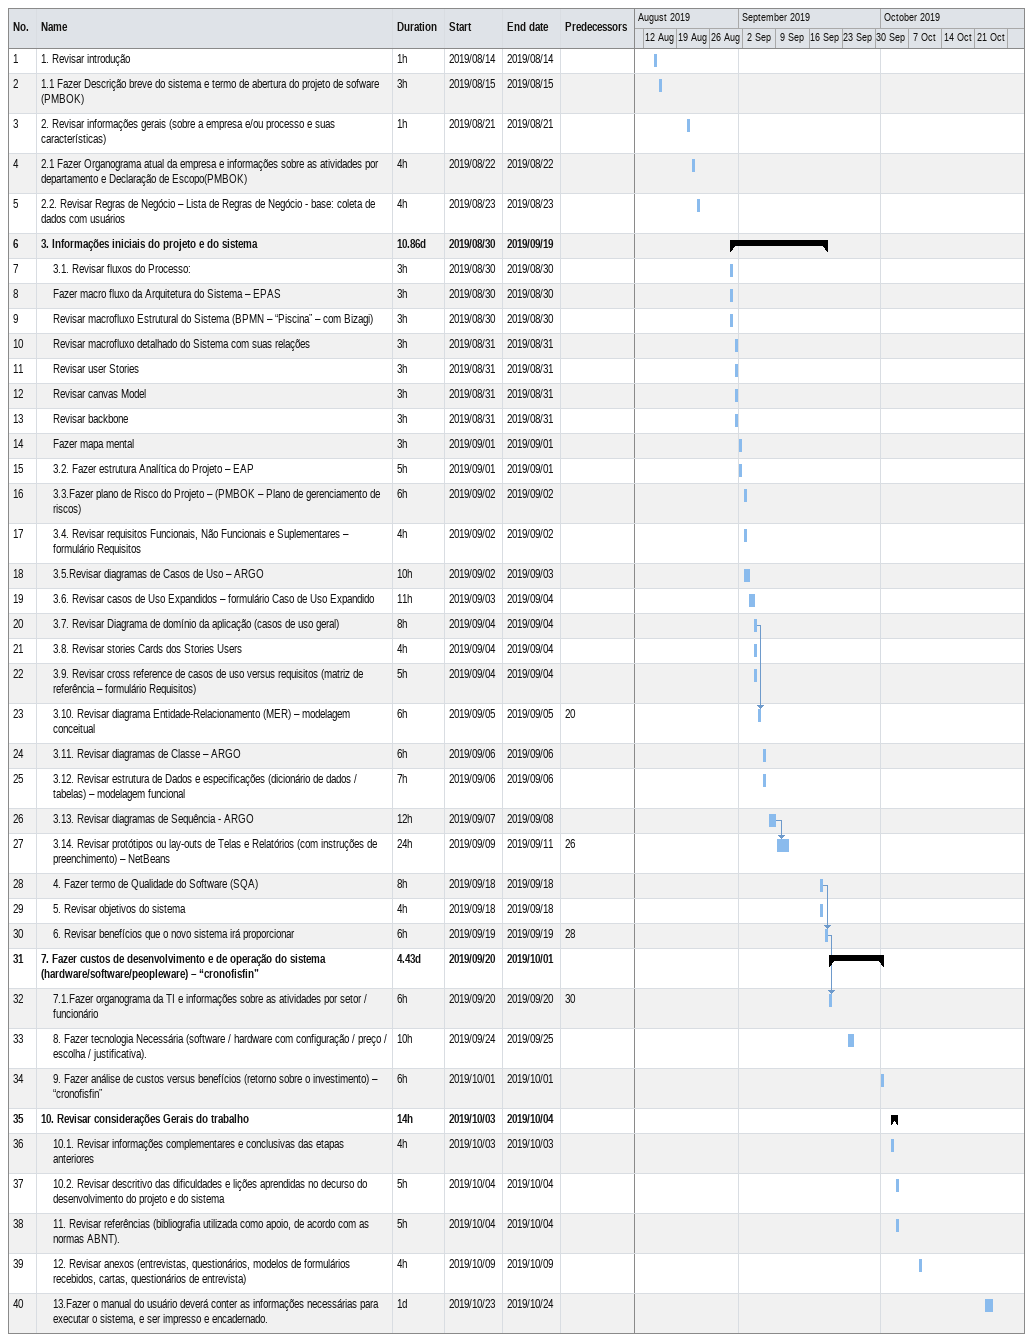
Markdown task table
| ID | Level | Task | Duration | Start | Finish | Predecessors |
|---|---|---|---|---|---|---|
| 1 | 1 | 1. Revisar introdução | 1h | 2019-08-14 | 2019-08-14 |  |
| 2 | 1 | 1.1 Fazer Descrição breve do sistema e termo de abertura do projeto de sofware (PMBOK) | 3h | 2019-08-15 | 2019-08-15 |  |
| 3 | 1 | 2. Revisar informações gerais (sobre a empresa e/ou processo e suas características) | 1h | 2019-08-21 | 2019-08-21 |  |
| 4 | 1 | 2.1 Fazer Organograma atual da empresa e informações sobre as atividades por departamento e Declaração de Escopo(PMBOK) | 4h | 2019-08-22 | 2019-08-22 |  |
| 5 | 1 | 2.2. Revisar Regras de Negócio – Lista de Regras de Negócio - base: coleta de dados com usuários | 4h | 2019-08-23 | 2019-08-23 |  |
| 6 | 1 | **3. Informações iniciais do projeto e do sistema** | 10.86d | 2019-08-30 | 2019-09-19 |  |
| 7 | 2 | 3.1. Revisar fluxos do Processo: | 3h | 2019-08-30 | 2019-08-30 |  |
| 8 | 2 | Fazer macro fluxo da Arquitetura do Sistema – EPAS | 3h | 2019-08-30 | 2019-08-30 |  |
| 9 | 2 | Revisar macrofluxo Estrutural do Sistema (BPMN – “Piscina” – com Bizagi) | 3h | 2019-08-30 | 2019-08-30 |  |
| 10 | 2 | Revisar macrofluxo detalhado do Sistema com suas relações | 3h | 2019-08-31 | 2019-08-31 |  |
| 11 | 2 | Revisar user Stories | 3h | 2019-08-31 | 2019-08-31 |  |
| 12 | 2 | Revisar canvas Model | 3h | 2019-08-31 | 2019-08-31 |  |
| 13 | 2 | Revisar backbone | 3h | 2019-08-31 | 2019-08-31 |  |
| 14 | 2 | Fazer mapa mental | 3h | 2019-09-01 | 2019-09-01 |  |
| 15 | 2 | 3.2. Fazer estrutura Analítica do Projeto – EAP | 5h | 2019-09-01 | 2019-09-01 |  |
| 16 | 2 | 3.3.Fazer plano de Risco do Projeto – (PMBOK – Plano de gerenciamento de riscos) | 6h | 2019-09-02 | 2019-09-02 |  |
| 17 | 2 | 3.4. Revisar requisitos Funcionais, Não Funcionais e Suplementares – formulário Requisitos | 4h | 2019-09-02 | 2019-09-02 |  |
| 18 | 2 | 3.5.Revisar diagramas de Casos de Uso – ARGO | 10h | 2019-09-02 | 2019-09-03 |  |
| 19 | 2 | 3.6. Revisar casos de Uso Expandidos – formulário Caso de Uso Expandido | 11h | 2019-09-03 | 2019-09-04 |  |
| 20 | 2 | 3.7. Revisar Diagrama de domínio da aplicação (casos de uso geral) | 8h | 2019-09-04 | 2019-09-04 |  |
| 21 | 2 | 3.8. Revisar stories Cards dos Stories Users | 4h | 2019-09-04 | 2019-09-04 |  |
| 22 | 2 | 3.9. Revisar cross reference de casos de uso versus requisitos (matriz de referência – formulário Requisitos) | 5h | 2019-09-04 | 2019-09-04 |  |
| 23 | 2 | 3.10. Revisar diagrama Entidade-Relacionamento (MER) – modelagem conceitual | 6h | 2019-09-05 | 2019-09-05 | 20 |
| 24 | 2 | 3.11. Revisar diagramas de Classe – ARGO | 6h | 2019-09-06 | 2019-09-06 |  |
| 25 | 2 | 3.12. Revisar estrutura de Dados e especificações (dicionário de dados / tabelas) – modelagem funcional | 7h | 2019-09-06 | 2019-09-06 |  |
| 26 | 2 | 3.13. Revisar diagramas de Sequência - ARGO | 12h | 2019-09-07 | 2019-09-08 |  |
| 27 | 2 | 3.14. Revisar protótipos ou lay-outs de Telas e Relatórios (com instruções de preenchimento) – NetBeans | 24h | 2019-09-09 | 2019-09-11 | 26 |
| 28 | 2 | 4. Fazer termo de Qualidade do Software (SQA) | 8h | 2019-09-18 | 2019-09-18 |  |
| 29 | 2 | 5. Revisar objetivos do sistema | 4h | 2019-09-18 | 2019-09-18 |  |
| 30 | 2 | 6. Revisar benefícios que o novo sistema irá proporcionar | 6h | 2019-09-19 | 2019-09-19 | 28 |
| 31 | 1 | **7. Fazer custos de desenvolvimento e de operação do sistema (hardware/software/peopleware) – “cronofisfin”** | 4.43d | 2019-09-20 | 2019-10-01 |  |
| 32 | 2 | 7.1.Fazer organograma da TI e informações sobre as atividades por setor / funcionário | 6h | 2019-09-20 | 2019-09-20 | 30 |
| 33 | 2 | 8. Fazer tecnologia Necessária (software / hardware com configuração / preço / escolha / justificativa). | 10h | 2019-09-24 | 2019-09-25 |  |
| 34 | 2 | 9. Fazer análise de custos versus benefícios (retorno sobre o investimento) – “cronofisfin” | 6h | 2019-10-01 | 2019-10-01 |  |
| 35 | 1 | **10. Revisar considerações Gerais do trabalho** | 14h | 2019-10-03 | 2019-10-04 |  |
| 36 | 2 | 10.1. Revisar informações complementares e conclusivas das etapas anteriores | 4h | 2019-10-03 | 2019-10-03 |  |
| 37 | 2 | 10.2. Revisar descritivo das dificuldades e lições aprendidas no decurso do desenvolvimento do projeto e do sistema | 5h | 2019-10-04 | 2019-10-04 |  |
| 38 | 2 | 11. Revisar referências (bibliografia utilizada como apoio, de acordo com as normas ABNT). | 5h | 2019-10-04 | 2019-10-04 |  |
| 39 | 2 | 12. Revisar anexos (entrevistas, questionários, modelos de formulários recebidos, cartas, questionários de entrevista) | 4h | 2019-10-09 | 2019-10-09 |  |
| 40 | 2 | 13.Fazer o manual do usuário deverá conter as informações necessárias para executar o sistema, e ser impresso e encadernado. | 1d | 2019-10-23 | 2019-10-24 |  |
